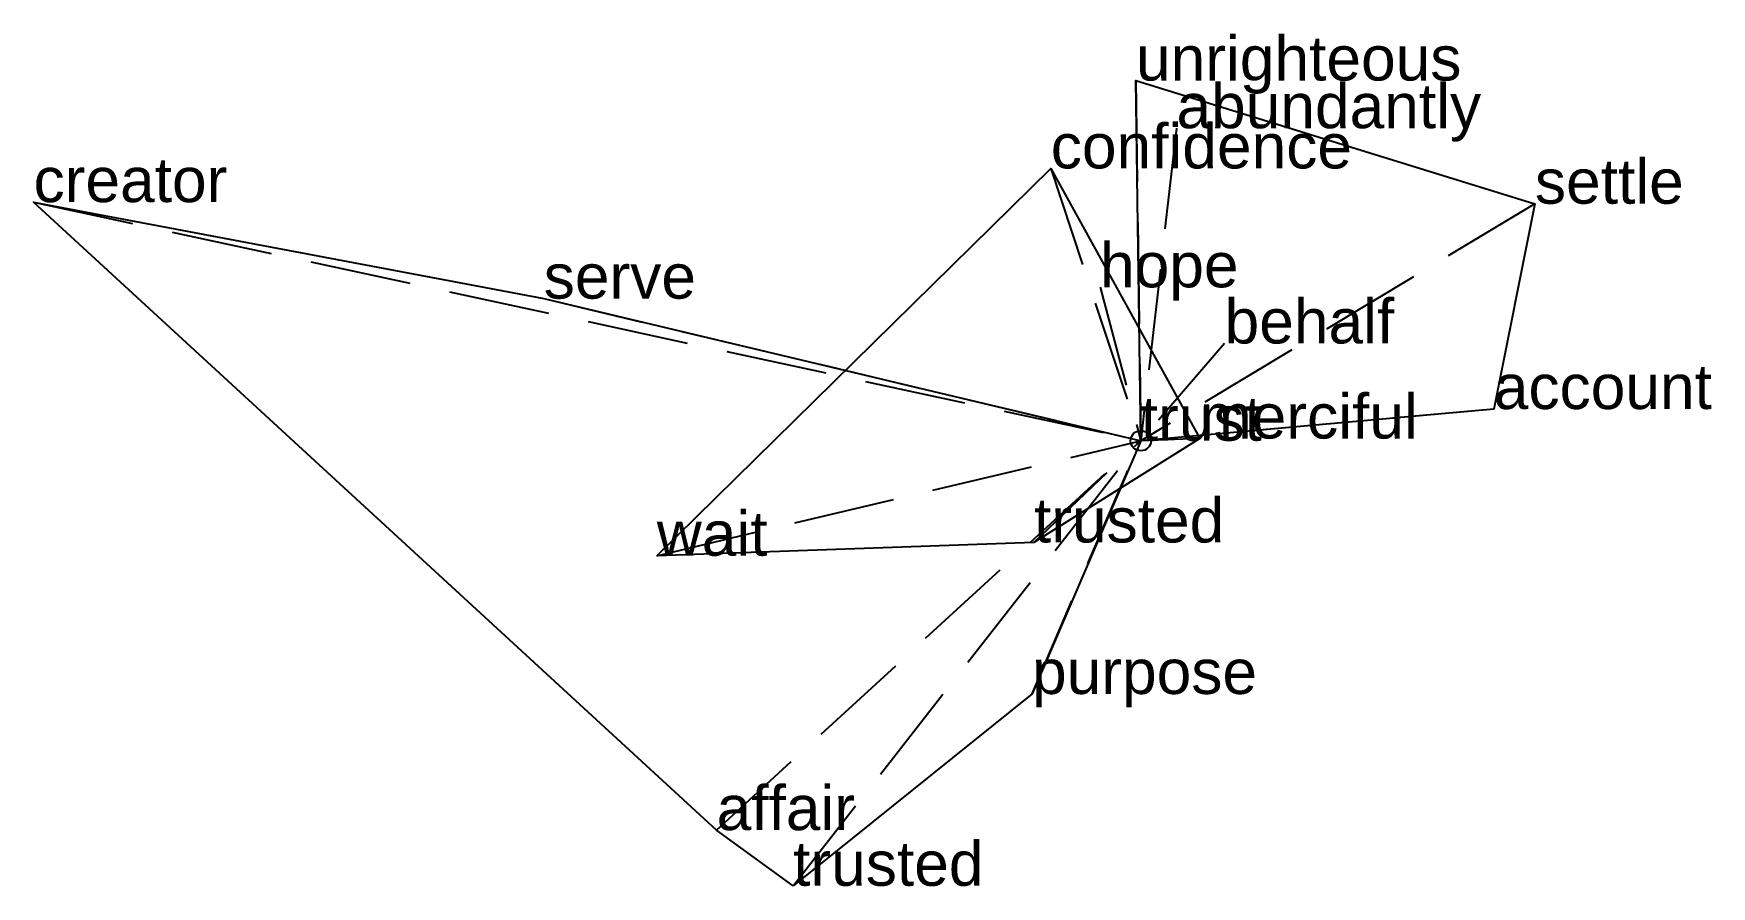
# Model space of a CAD drawing. Extents: x -2.73 to 1.41, y -1.1 to 1.
import ezdxf

# ---------------------------------------------------------------- set-up
doc = ezdxf.new("R2010")
doc.units = 0
doc.linetypes.add('DASHED2', pattern=[0.3, 0.25, -0.05])
for name, color, linetype in [('TEXT_nt', 1, 'CONTINUOUS'), ('TEXT_ot', 1, 'CONTINUOUS'), ('TEXT_q', 1, 'CONTINUOUS')]:
    doc.layers.add(name, color=color, linetype=linetype)
doc.styles.get("Standard").update_dxf_attribs({"font": 'arial.ttf'})

# ---------------------------------------------------------------- blocks, each defined once
blk = doc.blocks.new('ot-trust')
at = {"layer": 'LINES_ot', "linetype": 'DASHED2'}
for p in [(-0.222, 0.672), (-0.1005, 0.3786), (-1.1941, -0.2838), (-0.2636, -0.2511), (0.1457, 0.0054), (0, 0)]:
    blk.add_line(p, (0, 0), dxfattribs=at)
at = {"layer": 'ORIGIN_ot'}
blk.add_circle((0, 0), 0.025, dxfattribs=at)
at = {"layer": 'TEXT_ot'}
for s, p in [('confidence', (-0.222, 0.672)), ('hope', (-0.1005, 0.3786)), ('trust', (0, 0)), ('merciful', (0.1457, 0.0054)), ('trusted', (-0.2636, -0.2511)), ('wait', (-1.1941, -0.2838))]:
    blk.add_text(s, height=0.11, dxfattribs=at).set_placement(p)
blk = doc.blocks.new('nt-trust')
at = {"layer": 'LINES_nt', "linetype": 'DASHED2'}
for p in [(-0.0118, 0.8889), (0.088, 0.7712), (0.9725, 0.5849), (0.2068, 0.24), (0.871, 0.0782), (0, 0)]:
    blk.add_line(p, (0, 0), dxfattribs=at)
at = {"layer": 'ORIGIN_nt'}
blk.add_circle((0, 0), 0.025, dxfattribs=at)
at = {"layer": 'TEXT_nt'}
for s, p in [('unrighteous', (-0.0118, 0.8889)), ('abundantly', (0.088, 0.7712)), ('settle', (0.9725, 0.5849)), ('behalf', (0.2068, 0.24)), ('account', (0.871, 0.0782)), ('trust', (0, 0))]:
    blk.add_text(s, height=0.11, dxfattribs=at).set_placement(p)
blk = doc.blocks.new('q-trust')
at = {"layer": 'LINES_q', "linetype": 'DASHED2'}
for p in [(-2.7318, 0.5888), (-1.4731, 0.3507), (-1.0466, -0.9609), (-0.8578, -1.0983), (-0.2683, -0.6249), (0, 0)]:
    blk.add_line(p, (0, 0), dxfattribs=at)
at = {"layer": 'ORIGIN_q'}
blk.add_circle((0, 0), 0.025, dxfattribs=at)
at = {"layer": 'TEXT_q'}
for s, p in [('creator', (-2.7318, 0.5888)), ('serve', (-1.4731, 0.3507)), ('trust', (0, 0)), ('purpose', (-0.2683, -0.6249)), ('affair', (-1.0466, -0.9609)), ('trusted', (-0.8578, -1.0983))]:
    blk.add_text(s, height=0.11, dxfattribs=at).set_placement(p)

msp = doc.modelspace()

# ---------------------------------------------------------------- linework, layer by layer
at = {"layer": 'OUTLINE_nt', "linetype": 'CONTINUOUS'}
msp.add_polyline3d([(0, 0, 0), (-0.0118, 0.8889, 0), (0.9725, 0.5849, 0), (0.871, 0.0782, 0), (0, 0, 0)], close=True, dxfattribs=at)
at = {"layer": 'OUTLINE_ot', "linetype": 'CONTINUOUS'}
msp.add_polyline3d([(-1.1941, -0.2838, 0), (-0.222, 0.672, 0), (0.1457, 0.0054, 0), (-0.2636, -0.2511, 0), (-1.1941, -0.2838, 0)], close=True, dxfattribs=at)
at = {"layer": 'OUTLINE_q', "linetype": 'CONTINUOUS'}
msp.add_polyline3d([(-0.8578, -1.0983, 0), (-1.0466, -0.9609, 0), (-2.7318, 0.5888, 0), (-1.4731, 0.3507, 0), (0, 0, 0), (-0.2683, -0.6249, 0), (-0.8578, -1.0983, 0)], close=True, dxfattribs=at)

# ---------------------------------------------------------------- block references
for name in ['nt-trust', 'ot-trust', 'q-trust']:
    msp.add_blockref(name, (0, 0))

doc.saveas('drawing.dxf')
